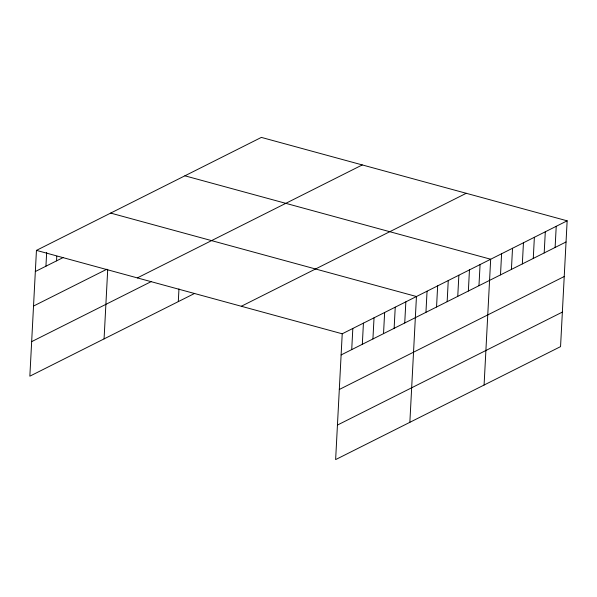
<?xml version="1.0" encoding="UTF-8"?>
<svg xmlns="http://www.w3.org/2000/svg" width="597" height="597" viewBox="0 0 597 597"><rect width="100%" height="100%" fill="white"/><g stroke="black" fill="none" stroke-linecap="round" stroke-linejoin="round"><path stroke-width="0.9" d="M567.15 220.823L342.223 333.798L335.633 459.6L560.553 346.626L567.15 220.823L261.367 137.4L36.447 250.374L29.85 376.177L194.689 293.388M45.939 266.195L46.663 252.404M56.543 260.867L56.782 256.27M104.072 338.902L107.706 269.665M178.302 301.619L178.966 288.896M351.723 349.618L352.827 328.469M362.319 344.29L363.431 323.141M372.924 338.969L374.035 317.82M383.528 333.641L384.64 312.492M394.132 328.313L395.244 307.164M404.736 322.984L405.848 301.836M409.855 422.318L416.452 296.515L110.669 213.092M425.945 312.335L427.056 291.187M436.549 307.007L437.653 285.859M447.153 301.686L448.257 280.538M457.757 296.358L458.862 275.21M468.361 291.03L469.466 269.881M478.966 285.709L480.07 264.561M484.085 385.035L490.674 259.232L184.891 175.809M500.495 274.896L501.599 253.747M511.42 269.404L512.524 248.255M522.345 263.919L523.45 242.77M533.27 258.434L534.375 237.285M544.195 252.941L545.3 231.793M555.113 247.457L556.225 226.308M35.335 271.523L63.066 257.591M33.522 306.06L106.938 269.187M137.347 277.903L362.275 164.929M31.663 341.641L151.563 281.418M241.315 306.268L466.242 193.294M341.118 354.946L566.038 241.972M339.305 389.483L564.232 276.508M337.439 425.064L562.367 312.089M36.447 250.374L342.223 333.798"/></g></svg>
